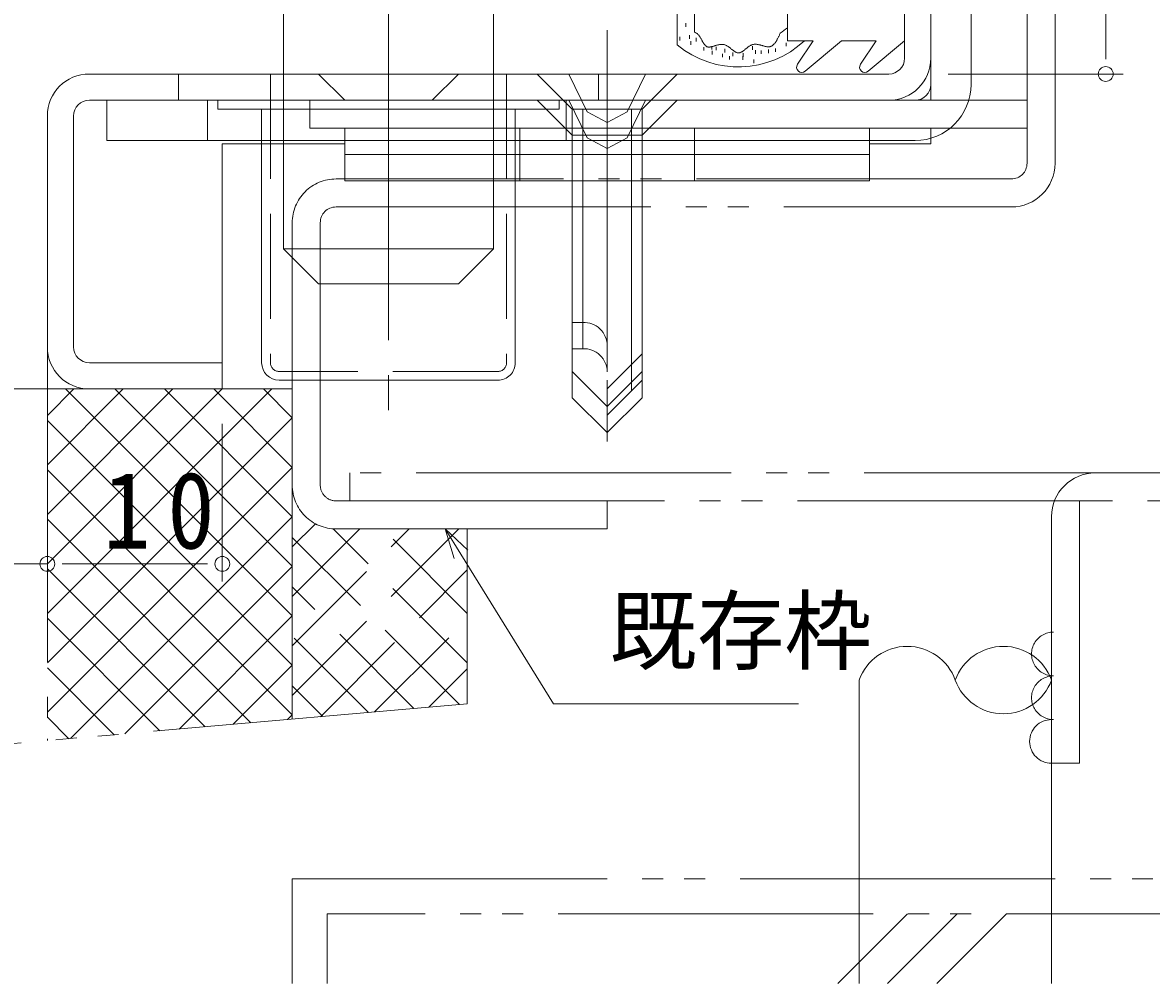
# Model space of a CAD drawing. Units: millimetres, scale not verified. Extents: x -841 to 292, y -594 to 212.
# Drawn here: x -670.5 to -606, y -445.2 to -390.3 of the extents above; entities that cross this region are included whole.
import ezdxf
from ezdxf.enums import TextEntityAlignment as Align

# ---------------------------------------------------------------- set-up
doc = ezdxf.new("R2010")
doc.units = ezdxf.units.MM
doc.header["$LTSCALE"] = 2
for name, pattern in [('CHAIN2', [12, 9, -1, 1, -1]), ('DASHED3', [4, 3, -1]), ('DOUBLE_CHAIN2', [12.8, 9, -1, 0.6, -0.6, 0.6, -1])]:
    doc.linetypes.add(name, pattern=pattern)
for name, color, linetype, lineweight in [('0-3_YKK_12', 2, 'Continuous', 9), ('0-4_YSS_K', 3, 'DOUBLE_CHAIN2', 9), ('0-5_YKK_D', 6, 'Continuous', 9), ('0-7_YKK_13', 4, 'Continuous', 9), ('0-8_YKK_11', 7, 'Continuous', 9)]:
    doc.layers.add(name, color=color, linetype=linetype, lineweight=lineweight)
doc.styles.add('ＭＳ ゴシック', font='')
doc.styles.get('ＭＳ ゴシック').set_extended_font_data('MS Gothic')

msp = doc.modelspace()

# ---------------------------------------------------------------- linework, layer by layer
at = {"layer": '0-3_YKK_12'}
for p, q in [((-618.631, -394.748), (-618.631, -392.348)), ((-618.631, -397.248), (-618.631, -396.348)), ((-659.131, -397.248), (-652.131, -397.248)), ((-659.131, -411.248), (-659.131, -397.248)), ((-622.131, -397.248), (-618.631, -397.248)), ((-659.131, -411.248), (-672.131, -411.248))]:
    msp.add_line(p, q, dxfattribs=at)
at = {"layer": '0-4_YSS_K'}
for p, q in [((-669.131, -408.848), (-669.131, -431.348)), ((-669.131, -411.248), (-655.131, -411.248)), ((-651.85, -416.048), (-651.85, -417.648)), ((-578.85, -416.048), (-651.85, -416.048)), ((-655.131, -416.748), (-655.131, -430.123)), ((-651.85, -417.648), (-578.85, -417.648)), ((-610.131, -417.648), (-610.131, -432.648)), ((-611.731, -418.548), (-611.731, -432.648)), ((-645.131, -429.248), (-645.131, -419.248)), ((-622.731, -427.89), (-622.731, -445.229)), ((-611.731, -445.229), (-611.731, -427.89)), ((-645.131, -429.248), (-705.131, -434.498)), ((-610.131, -432.648), (-611.731, -432.648)), ((-655.131, -439.248), (-655.131, -445.229)), ((-655.131, -439.248), (-545.131, -439.248)), ((-653.131, -441.248), (-653.131, -445.229)), ((-545.131, -441.248), (-653.131, -441.248)), ((-623.94, -445.229), (-619.959, -441.248)), ((-617.131, -441.248), (-621.112, -445.229)), ((-618.283, -445.229), (-614.302, -441.248))]:
    msp.add_line(p, q, dxfattribs=at)
at = {"layer": '0-4_YSS_K', "linetype": 'Continuous'}
for p, q in [((-669.131, -424.076), (-656.303, -411.248)), ((-669.131, -421.248), (-659.132, -411.248)), ((-669.131, -418.419), (-661.96, -411.248)), ((-669.131, -415.591), (-664.788, -411.248)), ((-669.131, -412.762), (-667.617, -411.248)), ((-655.131, -424.215), (-668.098, -411.248)), ((-655.131, -421.387), (-665.269, -411.248)), ((-655.131, -418.559), (-662.441, -411.248)), ((-655.131, -415.73), (-659.613, -411.248)), ((-655.131, -412.902), (-656.784, -411.248)), ((-669.131, -426.905), (-655.131, -412.905)), ((-655.131, -427.044), (-669.131, -413.044)), ((-669.131, -429.733), (-655.131, -415.733)), ((-655.131, -429.872), (-669.131, -415.872)), ((-657.501, -430.331), (-669.131, -418.701)), ((-667.801, -431.232), (-655.131, -418.561)), ((-660.102, -430.558), (-669.131, -421.529)), ((-664.702, -430.961), (-655.131, -421.39)), ((-662.703, -430.786), (-669.131, -424.358)), ((-661.602, -430.689), (-655.131, -424.218)), ((-658.502, -430.418), (-655.131, -427.047)), ((-665.304, -431.013), (-669.131, -427.186)), ((-667.904, -431.241), (-669.131, -430.014)), ((-655.403, -430.147), (-655.131, -429.875))]:
    msp.add_line(p, q, dxfattribs=at)
at = {"layer": '0-4_YSS_K', "linetype": 'DASHED3'}
for p, q in [((-655.131, -420.278), (-653.807, -418.954)), ((-655.131, -423.106), (-651.273, -419.248)), ((-655.131, -428.763), (-645.616, -419.248)), ((-655.131, -425.935), (-648.445, -419.248)), ((-645.131, -426.905), (-652.788, -419.248)), ((-645.131, -424.077), (-649.959, -419.248)), ((-645.577, -429.287), (-655.131, -419.733)), ((-653.522, -429.982), (-645.131, -421.592)), ((-648.178, -429.515), (-655.131, -422.562)), ((-650.422, -429.711), (-645.131, -424.42)), ((-650.779, -429.743), (-655.131, -425.391)), ((-647.323, -429.44), (-645.131, -427.248)), ((-653.38, -429.97), (-655.131, -428.219))]:
    msp.add_line(p, q, dxfattribs=at)
at = {"layer": '0-4_YSS_K'}
for centre, radius, start, end in [((-609.231, -418.548), 2.5, 90, 180), ((-611.622, -426.398), 1.25, 89.99429, 269.99448), ((-619.981, -428.89), 2.926, 19.98309, 160.01689), ((-614.481, -428.89), 2.926, 19.98309, 160.01689), ((-611.622, -428.898), 1.25, 89.99429, 269.99448), ((-614.481, -426.89), 2.926, 199.98309, 340.01689), ((-611.731, -431.398), 1.25, 90, 270)]:
    msp.add_arc(centre, radius, start, end, dxfattribs=at)
at = {"layer": '0-5_YKK_D'}
for p, q in [((-608.631, -379.948), (-608.631, -391.548)), ((-608.631, -392.398), (-608.631, -391.548)), ((-617.631, -393.248), (-607.631, -393.248)), ((-669.131, -413.248), (-669.131, -422.248)), ((-669.131, -413.248), (-669.131, -422.248)), ((-659.131, -413.248), (-659.131, -422.248)), ((-646.384, -419.249), (-645.491, -420.695)), ((-669.131, -421.248), (-672.131, -421.248)), ((-668.281, -421.248), (-667.431, -421.248)), ((-668.281, -421.248), (-667.431, -421.248)), ((-667.431, -421.248), (-660.831, -421.248)), ((-667.431, -421.248), (-665.731, -421.248)), ((-659.981, -421.248), (-660.831, -421.248))]:
    msp.add_line(p, q, dxfattribs=at)
for points in [[(-645.103, -420.456), (-646.384, -419.249), (-645.878, -420.935)], [(-645.491, -420.695), (-640.204, -429.249), (-626.204, -429.249)]]:
    msp.add_lwpolyline(points, dxfattribs=at)
for centre, start, end in [((-608.631, -393.248), 90, 270), ((-608.631, -393.248), 270, 90), ((-669.131, -421.248), 0, 180), ((-669.131, -421.248), 0, 180), ((-669.131, -421.248), 180, 0), ((-669.131, -421.248), 180, 0), ((-659.131, -421.248), 0, 180), ((-659.131, -421.248), 180, 0)]:
    msp.add_arc(centre, 0.425, start, end, dxfattribs=at)
at = {"layer": '0-7_YKK_13', "linetype": 'CHAIN2'}
for p, q in [((-649.631, -361.748), (-649.631, -407.248)), ((-649.631, -390.454), (-649.631, -413.604)), ((-637.131, -390.748), (-637.131, -414.748)), ((-637.131, -392.248), (-637.131, -416.248))]:
    msp.add_line(p, q, dxfattribs=at)
at = {"layer": '0-7_YKK_13'}
for p, q in [((-633.131, -383.101), (-633.131, -391.587)), ((-632.131, -390.863), (-632.131, -383.825)), ((-626.831, -391.344), (-626.831, -387.344)), ((-620.131, -387.248), (-620.131, -391.344)), ((-618.631, -389.048), (-618.631, -393.848)), ((-632.633, -390.551), (-632.633, -390.351)), ((-632.131, -390.863), (-632.127, -390.865)), ((-632.127, -390.865), (-632.123, -390.866)), ((-632.123, -390.866), (-632.119, -390.868)), ((-632.119, -390.868), (-632.115, -390.869)), ((-632.115, -390.869), (-632.111, -390.871)), ((-632.111, -390.871), (-632.107, -390.873)), ((-632.107, -390.873), (-632.104, -390.874)), ((-632.104, -390.874), (-632.1, -390.876)), ((-632.1, -390.876), (-632.096, -390.878)), ((-632.096, -390.878), (-632.092, -390.879)), ((-632.092, -390.879), (-632.088, -390.881)), ((-632.088, -390.881), (-632.085, -390.883)), ((-632.085, -390.883), (-632.081, -390.885)), ((-632.081, -390.885), (-632.077, -390.886)), ((-632.077, -390.886), (-632.073, -390.888)), ((-632.073, -390.888), (-632.07, -390.89)), ((-632.07, -390.89), (-632.066, -390.892)), ((-632.066, -390.892), (-632.062, -390.894)), ((-632.062, -390.894), (-632.059, -390.896)), ((-632.059, -390.896), (-632.055, -390.898)), ((-632.055, -390.898), (-632.051, -390.9)), ((-632.051, -390.9), (-632.048, -390.902)), ((-632.048, -390.902), (-632.044, -390.904)), ((-632.044, -390.904), (-632.041, -390.906)), ((-632.041, -390.906), (-632.037, -390.908)), ((-632.037, -390.908), (-632.034, -390.91)), ((-632.034, -390.91), (-632.03, -390.912)), ((-632.03, -390.912), (-632.027, -390.915)), ((-632.027, -390.915), (-632.023, -390.917)), ((-632.023, -390.917), (-632.02, -390.919)), ((-632.02, -390.919), (-631.993, -390.939)), ((-631.993, -390.939), (-631.967, -390.96)), ((-631.967, -390.96), (-631.942, -390.983)), ((-631.942, -390.983), (-631.919, -391.007)), ((-631.919, -391.007), (-631.897, -391.033)), ((-627.307, -391.061), (-627.29, -391.026)), ((-627.29, -391.026), (-627.274, -390.991)), ((-627.274, -390.991), (-627.258, -390.955)), ((-627.258, -390.955), (-627.242, -390.919)), ((-632.978, -391.326), (-632.978, -391.126)), ((-632.429, -391.231), (-632.429, -391.031)), ((-632.346, -391.577), (-632.346, -391.377)), ((-632.047, -391.386), (-632.047, -391.186)), ((-631.897, -391.033), (-631.875, -391.06)), ((-631.875, -391.06), (-631.854, -391.089)), ((-631.854, -391.089), (-631.834, -391.118)), ((-631.834, -391.118), (-631.815, -391.148)), ((-631.815, -391.148), (-631.796, -391.178)), ((-631.796, -391.178), (-631.778, -391.209)), ((-631.778, -391.209), (-631.761, -391.241)), ((-631.761, -391.241), (-631.743, -391.272)), ((-631.743, -391.272), (-631.727, -391.304)), ((-631.727, -391.304), (-631.71, -391.335)), ((-631.71, -391.335), (-631.693, -391.366)), ((-631.693, -391.366), (-631.677, -391.397)), ((-631.677, -391.397), (-631.66, -391.427)), ((-631.66, -391.427), (-631.643, -391.456)), ((-631.643, -391.456), (-631.626, -391.485)), ((-631.626, -391.485), (-631.609, -391.512)), ((-631.609, -391.512), (-631.592, -391.538)), ((-631.592, -391.538), (-631.574, -391.563)), ((-631.574, -391.563), (-631.555, -391.586)), ((-631.555, -391.586), (-631.536, -391.608)), ((-631.536, -391.608), (-631.517, -391.628)), ((-631.517, -391.628), (-631.496, -391.646)), ((-631.496, -391.646), (-631.475, -391.662)), ((-631.475, -391.662), (-631.453, -391.675)), ((-631.141, -391.851), (-631.141, -391.651)), ((-631.116, -391.675), (-631.083, -391.666)), ((-631.083, -391.666), (-631.05, -391.657)), ((-631.05, -391.657), (-631.017, -391.647)), ((-631.017, -391.647), (-630.983, -391.637)), ((-630.983, -391.637), (-630.949, -391.626)), ((-630.949, -391.626), (-630.915, -391.616)), ((-630.915, -391.616), (-630.88, -391.606)), ((-630.88, -391.606), (-630.846, -391.596)), ((-630.846, -391.596), (-630.811, -391.587)), ((-630.811, -391.587), (-630.776, -391.579)), ((-630.776, -391.579), (-630.741, -391.571)), ((-630.741, -391.571), (-630.707, -391.564)), ((-630.707, -391.564), (-630.672, -391.559)), ((-630.672, -391.559), (-630.638, -391.555)), ((-630.638, -391.555), (-630.603, -391.553)), ((-630.603, -391.553), (-630.569, -391.552)), ((-630.569, -391.552), (-630.536, -391.553)), ((-630.536, -391.553), (-630.503, -391.556)), ((-630.503, -391.556), (-630.47, -391.561)), ((-630.47, -391.561), (-630.437, -391.569)), ((-630.437, -391.569), (-630.406, -391.579)), ((-630.406, -391.579), (-630.374, -391.59)), ((-630.374, -391.59), (-630.343, -391.604)), ((-630.343, -391.604), (-630.312, -391.619)), ((-630.312, -391.619), (-630.282, -391.636)), ((-630.282, -391.636), (-630.252, -391.654)), ((-630.252, -391.654), (-630.223, -391.673)), ((-630.223, -391.673), (-630.194, -391.693)), ((-629.036, -391.68), (-629.006, -391.66)), ((-629.006, -391.66), (-628.977, -391.641)), ((-628.977, -391.641), (-628.947, -391.624)), ((-628.947, -391.624), (-628.916, -391.608)), ((-628.916, -391.608), (-628.886, -391.594)), ((-628.886, -391.594), (-628.855, -391.581)), ((-628.855, -391.581), (-628.824, -391.57)), ((-628.827, -391.863), (-628.827, -391.663)), ((-628.824, -391.57), (-628.792, -391.561)), ((-628.792, -391.561), (-628.76, -391.555)), ((-628.76, -391.555), (-628.728, -391.55)), ((-628.728, -391.55), (-628.695, -391.547)), ((-628.695, -391.547), (-628.662, -391.546)), ((-628.662, -391.546), (-628.629, -391.547)), ((-628.629, -391.547), (-628.596, -391.55)), ((-628.596, -391.55), (-628.562, -391.553)), ((-628.562, -391.553), (-628.529, -391.558)), ((-628.529, -391.558), (-628.495, -391.564)), ((-628.495, -391.564), (-628.461, -391.571)), ((-628.461, -391.571), (-628.428, -391.578)), ((-628.428, -391.578), (-628.394, -391.587)), ((-628.394, -391.587), (-628.36, -391.596)), ((-628.36, -391.596), (-628.327, -391.605)), ((-628.327, -391.605), (-628.293, -391.614)), ((-628.293, -391.614), (-628.26, -391.624)), ((-628.26, -391.624), (-628.227, -391.633)), ((-628.227, -391.633), (-628.194, -391.642)), ((-628.194, -391.642), (-628.162, -391.651)), ((-628.162, -391.651), (-628.129, -391.66)), ((-628.129, -391.66), (-628.098, -391.667)), ((-628.098, -391.667), (-628.066, -391.674)), ((-627.806, -391.68), (-627.78, -391.672)), ((-627.78, -391.672), (-627.755, -391.662)), ((-627.755, -391.662), (-627.731, -391.65)), ((-627.731, -391.65), (-627.707, -391.636)), ((-627.707, -391.636), (-627.684, -391.621)), ((-627.684, -391.621), (-627.661, -391.604)), ((-627.661, -391.604), (-627.639, -391.585)), ((-627.639, -391.585), (-627.617, -391.565)), ((-627.617, -391.565), (-627.596, -391.544)), ((-627.596, -391.544), (-627.576, -391.521)), ((-627.576, -391.521), (-627.555, -391.497)), ((-627.555, -391.497), (-627.536, -391.471)), ((-627.536, -391.471), (-627.516, -391.445)), ((-627.516, -391.445), (-627.497, -391.417)), ((-627.497, -391.417), (-627.479, -391.389)), ((-627.479, -391.389), (-627.46, -391.359)), ((-627.46, -391.359), (-627.442, -391.329)), ((-627.442, -391.329), (-627.425, -391.297)), ((-627.425, -391.297), (-627.407, -391.265)), ((-627.407, -391.265), (-627.39, -391.233)), ((-627.39, -391.233), (-627.373, -391.199)), ((-627.373, -391.199), (-627.356, -391.166)), ((-627.356, -391.166), (-627.34, -391.131)), ((-627.34, -391.131), (-627.323, -391.097)), ((-627.323, -391.097), (-627.307, -391.061)), ((-626.897, -391.661), (-626.897, -391.461)), ((-625.35, -391.344), (-626.831, -391.344)), ((-625.35, -391.344), (-626.252, -392.691)), ((-623.731, -391.344), (-625.81, -393.088)), ((-621.75, -391.344), (-623.731, -391.344)), ((-621.75, -391.344), (-622.652, -392.691)), ((-620.131, -391.344), (-622.21, -393.088)), ((-631.606, -391.911), (-631.606, -391.711)), ((-631.453, -391.675), (-631.43, -391.686)), ((-631.43, -391.686), (-631.405, -391.695)), ((-631.405, -391.695), (-631.38, -391.701)), ((-631.38, -391.701), (-631.354, -391.705)), ((-631.354, -391.705), (-631.327, -391.707)), ((-631.327, -391.707), (-631.299, -391.707)), ((-631.299, -391.707), (-631.27, -391.705)), ((-631.27, -391.705), (-631.24, -391.701)), ((-631.24, -391.701), (-631.21, -391.696)), ((-631.21, -391.696), (-631.179, -391.69)), ((-631.179, -391.69), (-631.148, -391.683)), ((-631.148, -391.683), (-631.116, -391.675)), ((-631.129, -392.125), (-631.129, -391.925)), ((-630.902, -391.887), (-630.902, -391.687)), ((-630.533, -392.292), (-630.533, -392.092)), ((-630.401, -392.018), (-630.401, -391.818)), ((-630.194, -391.693), (-630.165, -391.714)), ((-630.165, -391.714), (-630.136, -391.736)), ((-630.139, -392.424), (-630.139, -392.224)), ((-630.136, -391.736), (-630.108, -391.758)), ((-630.108, -391.758), (-630.08, -391.78)), ((-630.08, -391.78), (-630.053, -391.803)), ((-630.053, -391.803), (-630.025, -391.825)), ((-630.025, -391.825), (-629.998, -391.848)), ((-629.998, -391.848), (-629.971, -391.87)), ((-629.971, -391.87), (-629.944, -391.891)), ((-629.948, -392.221), (-629.948, -392.021)), ((-629.944, -391.891), (-629.917, -391.912)), ((-629.917, -391.912), (-629.891, -391.932)), ((-629.891, -391.932), (-629.864, -391.95)), ((-629.864, -391.95), (-629.838, -391.968)), ((-629.838, -391.968), (-629.812, -391.984)), ((-629.812, -391.984), (-629.786, -391.999)), ((-629.786, -391.999), (-629.76, -392.011)), ((-629.76, -392.011), (-629.734, -392.022)), ((-629.734, -392.022), (-629.708, -392.031)), ((-629.708, -392.031), (-629.683, -392.038)), ((-629.683, -392.038), (-629.657, -392.042)), ((-629.657, -392.042), (-629.631, -392.044)), ((-629.631, -392.044), (-629.605, -392.043)), ((-629.605, -392.043), (-629.579, -392.039)), ((-629.579, -392.039), (-629.553, -392.033)), ((-629.553, -392.033), (-629.527, -392.025)), ((-629.527, -392.025), (-629.501, -392.015)), ((-629.501, -392.015), (-629.475, -392.002)), ((-629.475, -392.002), (-629.449, -391.988)), ((-629.449, -391.988), (-629.422, -391.973)), ((-629.422, -391.973), (-629.396, -391.956)), ((-629.396, -391.956), (-629.369, -391.937)), ((-629.375, -392.436), (-629.375, -392.236)), ((-629.369, -391.937), (-629.342, -391.918)), ((-629.352, -392.257), (-629.352, -392.057)), ((-629.342, -391.918), (-629.316, -391.898)), ((-629.316, -391.898), (-629.288, -391.877)), ((-629.288, -391.877), (-629.261, -391.855)), ((-629.261, -391.855), (-629.234, -391.833)), ((-629.234, -391.833), (-629.206, -391.81)), ((-629.206, -391.81), (-629.178, -391.788)), ((-629.178, -391.788), (-629.15, -391.765)), ((-629.15, -391.765), (-629.122, -391.743)), ((-629.122, -391.743), (-629.093, -391.721)), ((-629.093, -391.721), (-629.065, -391.7)), ((-629.065, -391.7), (-629.036, -391.68)), ((-628.66, -392.09), (-628.66, -391.89)), ((-628.328, -392.095), (-628.328, -391.895)), ((-628.066, -391.674), (-628.035, -391.681)), ((-628.035, -391.681), (-628.004, -391.686)), ((-628.004, -391.686), (-627.974, -391.689)), ((-627.974, -391.689), (-627.945, -391.692)), ((-627.945, -391.692), (-627.916, -391.693)), ((-627.916, -391.693), (-627.887, -391.693)), ((-627.906, -392.048), (-627.906, -391.848)), ((-627.887, -391.693), (-627.859, -391.69)), ((-627.859, -391.69), (-627.832, -391.686)), ((-627.832, -391.686), (-627.806, -391.68)), ((-627.518, -391.989), (-627.518, -391.789)), ((-628.743, -392.626), (-628.743, -392.426)), ((-637.631, -393.248), (-661.631, -393.248)), ((-661.631, -393.248), (-661.631, -394.748)), ((-641.131, -393.248), (-639.131, -395.248)), ((-633.131, -393.248), (-641.131, -393.248)), ((-637.631, -394.748), (-637.631, -393.248)), ((-633.131, -393.248), (-635.131, -395.248)), ((-665.731, -394.748), (-665.731, -397.048)), ((-665.731, -394.748), (-619.531, -394.748)), ((-661.631, -394.748), (-637.631, -394.748)), ((-659.981, -394.748), (-659.981, -397.048)), ((-659.381, -394.748), (-659.381, -395.248)), ((-641.131, -394.748), (-639.131, -396.748)), ((-633.131, -394.748), (-641.131, -394.748)), ((-639.881, -394.748), (-639.881, -395.248)), ((-639.481, -394.748), (-639.481, -397.048)), ((-633.131, -394.748), (-635.131, -396.748)), ((-659.381, -395.248), (-639.881, -395.248)), ((-656.881, -395.248), (-656.881, -409.748)), ((-642.381, -409.748), (-642.381, -395.248)), ((-639.131, -395.248), (-639.131, -410.248)), ((-639.131, -395.248), (-635.131, -395.248)), ((-638.531, -395.248), (-638.531, -407.448)), ((-635.731, -395.248), (-635.731, -409.848)), ((-635.131, -395.248), (-635.131, -410.248)), ((-622.131, -396.348), (-652.131, -396.348)), ((-652.131, -396.348), (-652.131, -397.848)), ((-639.131, -396.748), (-639.131, -411.748)), ((-639.131, -396.748), (-635.131, -396.748)), ((-638.531, -396.748), (-638.531, -408.948)), ((-635.731, -396.748), (-635.731, -411.348)), ((-635.131, -396.748), (-635.131, -411.748)), ((-622.131, -397.848), (-622.131, -396.348)), ((-619.531, -397.048), (-665.731, -397.048)), ((-622.131, -397.848), (-652.131, -397.848)), ((-652.131, -397.848), (-652.131, -399.348)), ((-622.131, -397.848), (-652.131, -397.848)), ((-622.131, -399.348), (-622.131, -397.848)), ((-622.131, -399.348), (-652.131, -399.348)), ((-638.531, -407.448), (-639.131, -407.448)), ((-638.531, -408.948), (-639.131, -408.948)), ((-635.131, -409.248), (-637.131, -411.248)), ((-639.131, -410.248), (-637.131, -412.248)), ((-635.131, -410.248), (-637.131, -412.248)), ((-655.881, -410.748), (-643.381, -410.748)), ((-635.131, -410.748), (-637.131, -412.748)), ((-639.131, -411.748), (-637.131, -413.748)), ((-635.131, -411.748), (-637.131, -413.748))]:
    msp.add_line(p, q, dxfattribs=at)
at = {"layer": '0-7_YKK_13', "linetype": 'DOUBLE_CHAIN2'}
for p, q in [((-655.631, -385.248), (-655.631, -403.248)), ((-643.631, -385.248), (-643.631, -403.248)), ((-643.631, -403.248), (-655.631, -403.248)), ((-653.631, -405.248), (-655.631, -403.248)), ((-645.631, -405.248), (-643.631, -403.248)), ((-645.631, -405.248), (-653.631, -405.248))]:
    msp.add_line(p, q, dxfattribs=at)
at = {"layer": '0-7_YKK_13', "linetype": 'DASHED3'}
for p, q in [((-656.381, -393.248), (-656.381, -409.748)), ((-653.631, -393.248), (-652.131, -394.748)), ((-645.631, -393.248), (-647.131, -394.748)), ((-642.881, -393.248), (-642.881, -409.748)), ((-639.331, -393.248), (-638.281, -395.401)), ((-634.931, -393.248), (-635.981, -395.401)), ((-639.331, -394.748), (-638.281, -396.901)), ((-634.931, -394.748), (-635.981, -396.901)), ((-638.281, -395.401), (-637.131, -396.013)), ((-635.981, -395.401), (-637.131, -396.013)), ((-642.131, -397.848), (-642.131, -396.348)), ((-632.131, -396.348), (-632.131, -397.848)), ((-638.281, -396.901), (-637.131, -397.513)), ((-635.981, -396.901), (-637.131, -397.513)), ((-642.131, -399.348), (-642.131, -397.848)), ((-632.131, -397.848), (-632.131, -399.348)), ((-643.381, -410.248), (-655.881, -410.248))]:
    msp.add_line(p, q, dxfattribs=at)
at = {"layer": '0-7_YKK_13'}
msp.add_lwpolyline([(-618.631, -389.048), (-616.331, -389.048), (-616.331, -393.848)], dxfattribs=at)
for centre, radius, start, end in [((-629.631, -387.344), 4.3, 303.74989, 310.62927), ((-629.631, -387.344), 5.5, 230.48035, 313.34175), ((-626.002, -392.858), 0.3, 146.21114, 310.00243), ((-622.402, -392.858), 0.3, 146.21114, 310.00243), ((-619.531, -393.848), 3.2, 270, 0), ((-619.531, -393.848), 0.9, 270, 0), ((-638.464, -408.78), 1.333, 0, 92.86598), ((-638.464, -410.28), 1.333, 0, 92.86598), ((-655.881, -409.748), 1, 180, 269.99911), ((-643.381, -409.748), 1, 269.99911, 0)]:
    msp.add_arc(centre, radius, start, end, dxfattribs=at)
at = {"layer": '0-7_YKK_13', "linetype": 'DASHED3'}
for centre, start, end in [((-655.881, -409.748), 180, 270), ((-643.381, -409.748), 270, 0)]:
    msp.add_arc(centre, 0.5, start, end, dxfattribs=at)
at = {"layer": '0-8_YKK_11'}
for p, q in [((-620.131, -392.348), (-620.131, -382.148)), ((-618.631, -382.148), (-618.631, -392.348)), ((-666.731, -393.248), (-621.031, -393.248)), ((-621.031, -394.748), (-666.731, -394.748)), ((-669.131, -408.848), (-669.131, -395.648)), ((-667.631, -395.648), (-667.631, -408.848))]:
    msp.add_line(p, q, dxfattribs=at)
at = {"layer": '0-8_YKK_11', "linetype": 'DOUBLE_CHAIN2'}
for p, q in [((-613.131, -386.748), (-613.131, -398.348)), ((-611.531, -398.348), (-611.531, -386.748)), ((-614.031, -399.248), (-652.631, -399.248)), ((-652.631, -400.848), (-614.031, -400.848)), ((-655.131, -401.748), (-655.131, -416.748)), ((-653.531, -416.748), (-653.531, -401.748))]:
    msp.add_line(p, q, dxfattribs=at)
at = {"layer": '0-8_YKK_11'}
msp.add_lwpolyline([(-613.131, -396.348), (-613.131, -394.748), (-654.131, -394.748), (-654.131, -396.348)], close=True, dxfattribs=at)
msp.add_lwpolyline([(-666.731, -409.748), (-659.131, -409.748), (-659.131, -411.248), (-666.731, -411.248)], dxfattribs=at)
at = {"layer": '0-8_YKK_11', "linetype": 'DOUBLE_CHAIN2'}
msp.add_lwpolyline([(-652.631, -419.248), (-637.131, -419.248), (-637.131, -417.648), (-652.631, -417.648)], dxfattribs=at)
at = {"layer": '0-8_YKK_11'}
for centre, radius, start, end in [((-621.031, -392.348), 2.4, 270, 0), ((-621.031, -392.348), 0.9, 270, 0), ((-666.731, -395.648), 2.4, 90, 180), ((-666.731, -395.648), 0.9, 90, 180), ((-666.731, -408.848), 2.4, 180, 270), ((-666.731, -408.848), 0.9, 180, 270)]:
    msp.add_arc(centre, radius, start, end, dxfattribs=at)
at = {"layer": '0-8_YKK_11', "linetype": 'DOUBLE_CHAIN2'}
for centre, radius, start, end in [((-614.031, -398.348), 0.9, 269.99995, 359.99988), ((-614.031, -398.348), 2.5, 270, 359.99992), ((-652.631, -401.748), 2.5, 90, 180.00027), ((-652.631, -401.748), 0.9, 89.99995, 179.99988), ((-652.631, -416.748), 2.5, 179.99988, 269.99995), ((-652.631, -416.748), 0.9, 180.0004, 270.00047)]:
    msp.add_arc(centre, radius, start, end, dxfattribs=at)

# ---------------------------------------------------------------- texts
at = {"layer": '0-5_YKK_D', "color": 4, "style": 'ＭＳ ゴシック'}
msp.add_text('既存枠', height=3.666, dxfattribs=at).set_placement((-637.004, -428.009), align=Align.BOTTOM_LEFT)
at = {"layer": '0-5_YKK_D', "color": 7, "insert": (-665.931, -420.448), "char_height": 4.399, "attachment_point": 7, "style": 'ＭＳ ゴシック'}
msp.add_mtext('\\T1.36;\\W0.9;10', dxfattribs=at)

doc.saveas('drawing.dxf')
